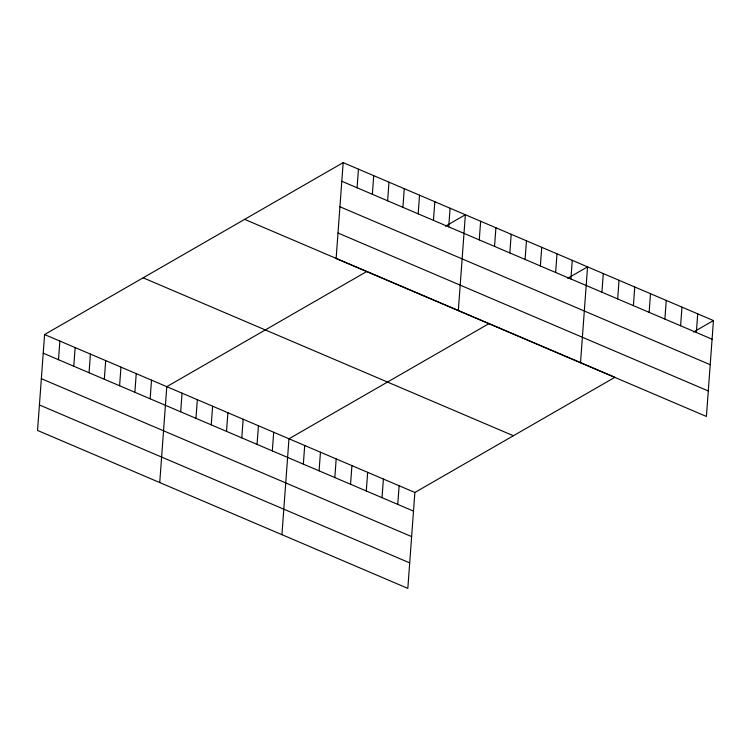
<?xml version="1.0" encoding="UTF-8"?>
<svg xmlns="http://www.w3.org/2000/svg" width="751" height="751" viewBox="0 0 751 751"><rect width="100%" height="100%" fill="white"/><g stroke="black" fill="none" stroke-linecap="round" stroke-linejoin="round"><path stroke-width="1.13" d="M343.169 162.629L336.129 258.522L706.409 416.458L713.45 320.555L343.169 162.629L44.591 334.542L37.55 430.445L407.831 588.371L414.871 492.478L614.919 377.293L474.773 317.513M58.494 359.701L59.864 341.057M73.767 366.216L75.138 347.572M89.05 372.731L90.411 354.087M104.323 379.246L105.684 360.602M119.597 385.761L120.958 367.117M134.87 392.275L136.231 373.632M150.144 398.79L151.514 380.147M159.738 482.555L166.788 386.662L366.835 271.477M180.691 411.82L182.061 393.177M195.964 418.335L197.335 399.692M211.238 424.85L212.608 406.207M226.511 431.356L227.882 412.721M241.784 437.871L243.155 419.236M257.058 444.385L258.428 425.751M272.331 450.9L273.702 432.266M281.935 534.674L288.975 438.781L489.023 323.597M303.348 464.127L304.709 445.493M319.081 470.839L320.452 452.205M334.815 477.552L336.185 458.917M357.082 187.778L358.443 169.144M350.557 484.264L351.919 465.629M372.355 194.293L373.716 175.659M366.291 490.976L367.661 472.341M387.629 200.808L388.99 182.174M402.902 207.323L404.273 188.689M382.024 497.688L383.395 479.054M418.176 213.838L419.546 195.204M397.767 504.4L399.128 485.766M433.449 220.353L434.82 201.719M448.722 226.868L450.093 208.234M458.326 310.642L465.367 214.739L445.465 226.201M479.269 239.898L480.64 221.254M494.543 246.412L495.913 227.769M509.816 252.927L511.187 234.284M525.09 259.442L526.46 240.799M540.363 265.957L541.734 247.314M555.637 272.472L557.007 253.829M570.91 278.987L572.281 260.344M580.514 362.752L587.554 266.858L567.662 278.321M601.927 292.214L603.297 273.571M617.66 298.926L619.031 280.283M633.393 305.638L634.764 286.995M649.136 312.35L650.507 293.707M664.87 319.062L666.24 300.419M680.603 325.774L681.974 307.131M696.346 332.486L697.717 313.843M693.558 332.017L713.45 320.555M341.808 181.263L712.079 339.199M339.931 206.76L710.211 364.695M338.006 233.026L708.277 390.961M244.638 219.358L473.75 317.082M143.122 277.814L513.402 435.749M44.591 334.542L414.871 492.478M43.22 353.186L413.501 511.112M41.352 378.682L411.632 536.608M39.418 404.949L409.699 562.875"/></g></svg>
